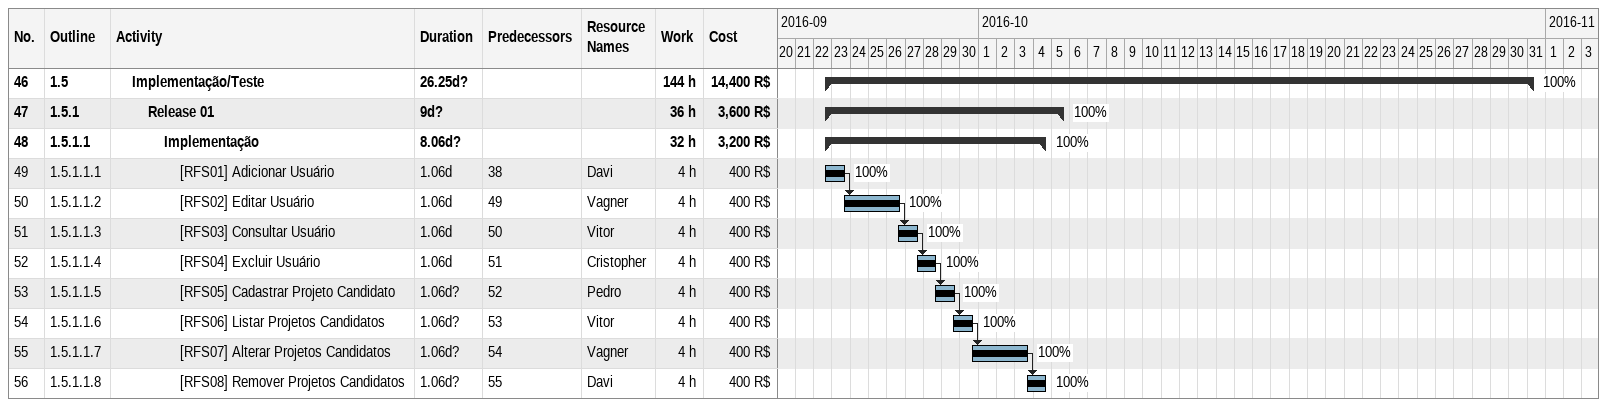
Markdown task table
| ID | WBS | Task | Duration | Start | Finish | Predecessors | Resources | % complete | Work (h) | Cost (R$) |
|---|---|---|---|---|---|---|---|---|---|---|
| 46 | 1.5 | **Implementação/Teste** | 26.25d? | 2016-09-22 | 2016-10-31 |  |  | 100 | 144 | 14400 |
| 47 | 1.5.1 | **Release 01** | 9d? | 2016-09-22 | 2016-10-05 |  |  | 100 | 36 | 3600 |
| 48 | 1.5.1.1 | **Implementação** | 8.06d? | 2016-09-22 | 2016-10-04 |  |  | 100 | 32 | 3200 |
| 49 | 1.5.1.1.1 | [RFS01] Adicionar Usuário | 1.06d | 2016-09-22 | 2016-09-23 | 38 | Davi | 100 | 4 | 400 |
| 50 | 1.5.1.1.2 | [RFS02] Editar Usuário | 1.06d | 2016-09-23 | 2016-09-26 | 49 | Vagner | 100 | 4 | 400 |
| 51 | 1.5.1.1.3 | [RFS03] Consultar Usuário | 1.06d | 2016-09-26 | 2016-09-27 | 50 | Vitor | 100 | 4 | 400 |
| 52 | 1.5.1.1.4 | [RFS04] Excluir Usuário | 1.06d | 2016-09-27 | 2016-09-28 | 51 | Cristopher | 100 | 4 | 400 |
| 53 | 1.5.1.1.5 | [RFS05] Cadastrar Projeto Candidato | 1.06d? | 2016-09-28 | 2016-09-29 | 52 | Pedro | 100 | 4 | 400 |
| 54 | 1.5.1.1.6 | [RFS06] Listar Projetos Candidatos | 1.06d? | 2016-09-29 | 2016-09-30 | 53 | Vitor | 100 | 4 | 400 |
| 55 | 1.5.1.1.7 | [RFS07] Alterar Projetos Candidatos | 1.06d? | 2016-09-30 | 2016-10-03 | 54 | Vagner | 100 | 4 | 400 |
| 56 | 1.5.1.1.8 | [RFS08] Remover Projetos Candidatos | 1.06d? | 2016-10-03 | 2016-10-04 | 55 | Davi | 100 | 4 | 400 |
